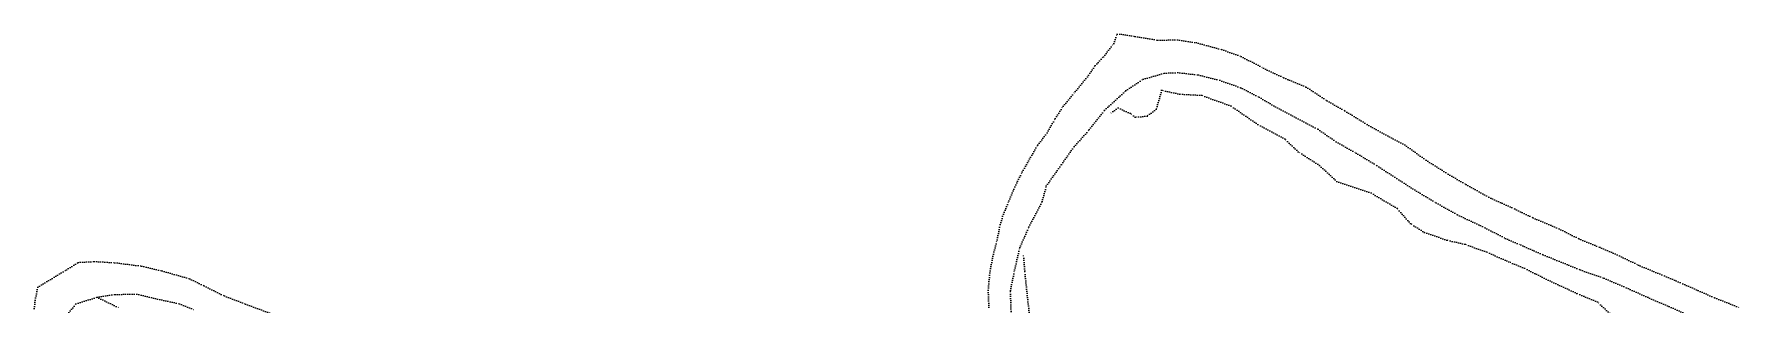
# Model space of a CAD drawing. Extents: x 682410 to 689460, y 7661803 to 7669124.
# Drawn here: x 683370.1 to 683651.8, y 7665763.2 to 7665808.1 of the extents above; entities that cross this region are included whole.
import ezdxf

# ---------------------------------------------------------------- set-up
doc = ezdxf.new("R2010")
doc.units = 0
doc.header["$MEASUREMENT"] = 0
doc.linetypes.add('DOT', pattern=[0.25, 0, -0.25])
doc.layers.add('02 TOE_Line', color=1, linetype='DOT', lineweight=20)

msp = doc.modelspace()

# ---------------------------------------------------------------- linework, layer by layer
at = {"layer": '02 TOE_Line'}
for points in [[(683527.85, 7665762.85, 4111.67), (683527.73, 7665765.7, 4111.56), (683527.99, 7665768.56, 4111.45), (683528.5, 7665771.33, 4111.27), (683529.21, 7665774.03, 4111.19), (683529.72, 7665776.56, 4111.18), (683530.12, 7665777.92, 4111.2), (683531.15, 7665780.49, 4111.22), (683532.13, 7665782.8, 4111.23), (683533.36, 7665785.26, 4111.3), (683534.56, 7665787.4, 4111.29), (683535.93, 7665789.72, 4111.43), (683537.46, 7665791.72, 4111.55), (683538.81, 7665794.11, 4111.54), (683540.11, 7665796.11, 4111.57), (683542.08, 7665798.53, 4111.64), (683544.12, 7665800.99, 4111.85), (683545.42, 7665802.86, 4111.94), (683546.76, 7665804.31, 4112.01), (683548.48, 7665806.48, 4112.05), (683549.04, 7665808.04, 4112.19), (683549.68, 7665808.06, 4112.13), (683552.04, 7665807.66, 4112.18), (683555.77, 7665807.04, 4112.51), (683559.02, 7665807.11, 4112.96), (683562.09, 7665806.64, 4113.18), (683566.31, 7665805.49, 4113.82), (683569.53, 7665804.37, 4114.1), (683573.21, 7665802.41, 4114.82), (683576.57, 7665800.83, 4115.42), (683580.26, 7665799.3, 4116.02), (683583.76, 7665797.02, 4116.52), (683586.68, 7665795.34, 4116.77), (683590.34, 7665793.12, 4117.33), (683592.81, 7665791.71, 4117.6), (683596.57, 7665789.72, 4118.01), (683600.08, 7665787.2, 4118.45), (683603.72, 7665784.89, 4118.77), (683606.69, 7665783.18, 4118.92), (683610.44, 7665781.07, 4119.43), (683614.72, 7665779.13, 4119.78), (683617.76, 7665777.65, 4119.81), (683622.05, 7665775.85, 4120.27), (683625.35, 7665774.18, 4120.5), (683628.76, 7665772.78, 4120.66), (683632.03, 7665771.37, 4120.82), (683635.15, 7665769.84, 4121.08), (683639.49, 7665768.04, 4121.49), (683642.49, 7665766.75, 4121.78), (683647.8, 7665764.41, 4122.6), (683651.77, 7665762.84, 4123.03)], [(683531.52, 7665761.88, 4111.45), (683531.39, 7665765.62, 4111.47), (683532.1, 7665769.04, 4111.36), (683532.94, 7665772.72, 4111.2), (683534.47, 7665776.18, 4111.05), (683536.63, 7665780.33, 4110.95), (683537.33, 7665782.94, 4110.93), (683539.85, 7665786.5, 4111.05), (683541.92, 7665789.43, 4111.23), (683544.44, 7665792.26, 4111.33), (683546.97, 7665795.48, 4111.26), (683550.48, 7665798.7, 4111.64), (683553.35, 7665800.59, 4111.96), (683556.85, 7665801.59, 4112.35), (683559.06, 7665801.69, 4112.83), (683562.47, 7665801.29, 4113.34), (683566.03, 7665800.41, 4113.79), (683569.46, 7665799.19, 4114.38), (683572.51, 7665797.61, 4114.95), (683575.53, 7665795.83, 4115.34), (683578.97, 7665794.05, 4115.94), (683582.25, 7665792.3, 4116.5), (683585.23, 7665790.23, 4116.93), (683588.52, 7665788.38, 4117.38), (683591.96, 7665786.3, 4117.65), (683595.26, 7665784.15, 4118.05), (683598.52, 7665782.07, 4118.32), (683601.77, 7665780.12, 4118.52), (683605.29, 7665778.15, 4118.68), (683609.83, 7665776.01, 4119.28), (683613.19, 7665774.26, 4119.53), (683615.72, 7665773.17, 4119.68), (683619.43, 7665771.53, 4119.99), (683622.07, 7665770.47, 4120.18), (683625.6, 7665769.03, 4120.45), (683629.51, 7665767.65, 4120.68), (683633.18, 7665766.08, 4120.95), (683638.01, 7665763.92, 4121.41), (683643.84, 7665761.42, 4122.14)], [(683630.67, 7665761.62, 4118.89), (683628.38, 7665763.74, 4119.01), (683625.01, 7665765.15, 4119.04), (683619.9, 7665767.51, 4118.68), (683616.33, 7665769.33, 4118.54), (683613.76, 7665770.37, 4118.25), (683610.06, 7665772.01, 4118.08), (683606.46, 7665773.29, 4117.86), (683603.49, 7665773.97, 4117.32), (683599.84, 7665775.23, 4116.8), (683597.5, 7665776.7, 4116.44), (683595.29, 7665779.23, 4116.31), (683590.98, 7665781.78, 4115.97), (683585.33, 7665783.68, 4114.85), (683582.48, 7665786.33, 4114.92), (683578.97, 7665788.59, 4114.16), (683576.73, 7665790.71, 4113.97), (683572.3, 7665793.1, 4113.57), (683567.82, 7665796.18, 4113.11), (683562.97, 7665797.93, 4112.68), (683559.41, 7665798.12, 4112.03), (683556.39, 7665798.75, 4111.17), (683555.51, 7665795.62, 4109.57), (683553.97, 7665794.48, 4109.26), (683552, 7665794.3, 4109.19), (683551.18, 7665794.95, 4109.89), (683549.18, 7665795.84, 4111.26), (683547.98, 7665794.98, 4111.4)], [(683370.09, 7665762.65, 4117.16), (683370.34, 7665764.41, 4117.21), (683370.69, 7665766.19, 4116.92), (683375.44, 7665769.07, 4117.04), (683377.37, 7665770.27, 4117.04), (683380.04, 7665770.43, 4117.16), (683383.45, 7665770.23, 4117.07), (683387.9, 7665769.67, 4117.08), (683391.24, 7665768.87, 4117.3), (683395.81, 7665767.57, 4117.66), (683398.2, 7665766.39, 4117.66), (683401.56, 7665764.72, 4117.77), (683405.03, 7665763.39, 4117.69), (683409.59, 7665761.68, 4117.62)], [(683534.86, 7665758.9, 4110.71), (683534.22, 7665764.47, 4110.79), (683533.76, 7665768.89, 4111.44), (683533.57, 7665771.42, 4111.4)], [(683374.96, 7665760.87, 4116.8), (683377.01, 7665763.45, 4116.61), (683380.49, 7665764.51, 4116.77), (683383.47, 7665764.98, 4116.8), (683387.08, 7665765.02, 4116.81), (683390.5, 7665764.22, 4117.11), (683394.14, 7665763.44, 4117.26), (683396.42, 7665762.48, 4117.25)], [(683380.49, 7665764.51, 4116.77), (683384.04, 7665762.82, 4117.02)]]:
    msp.add_polyline3d(points, dxfattribs=at)

doc.saveas('drawing.dxf')
